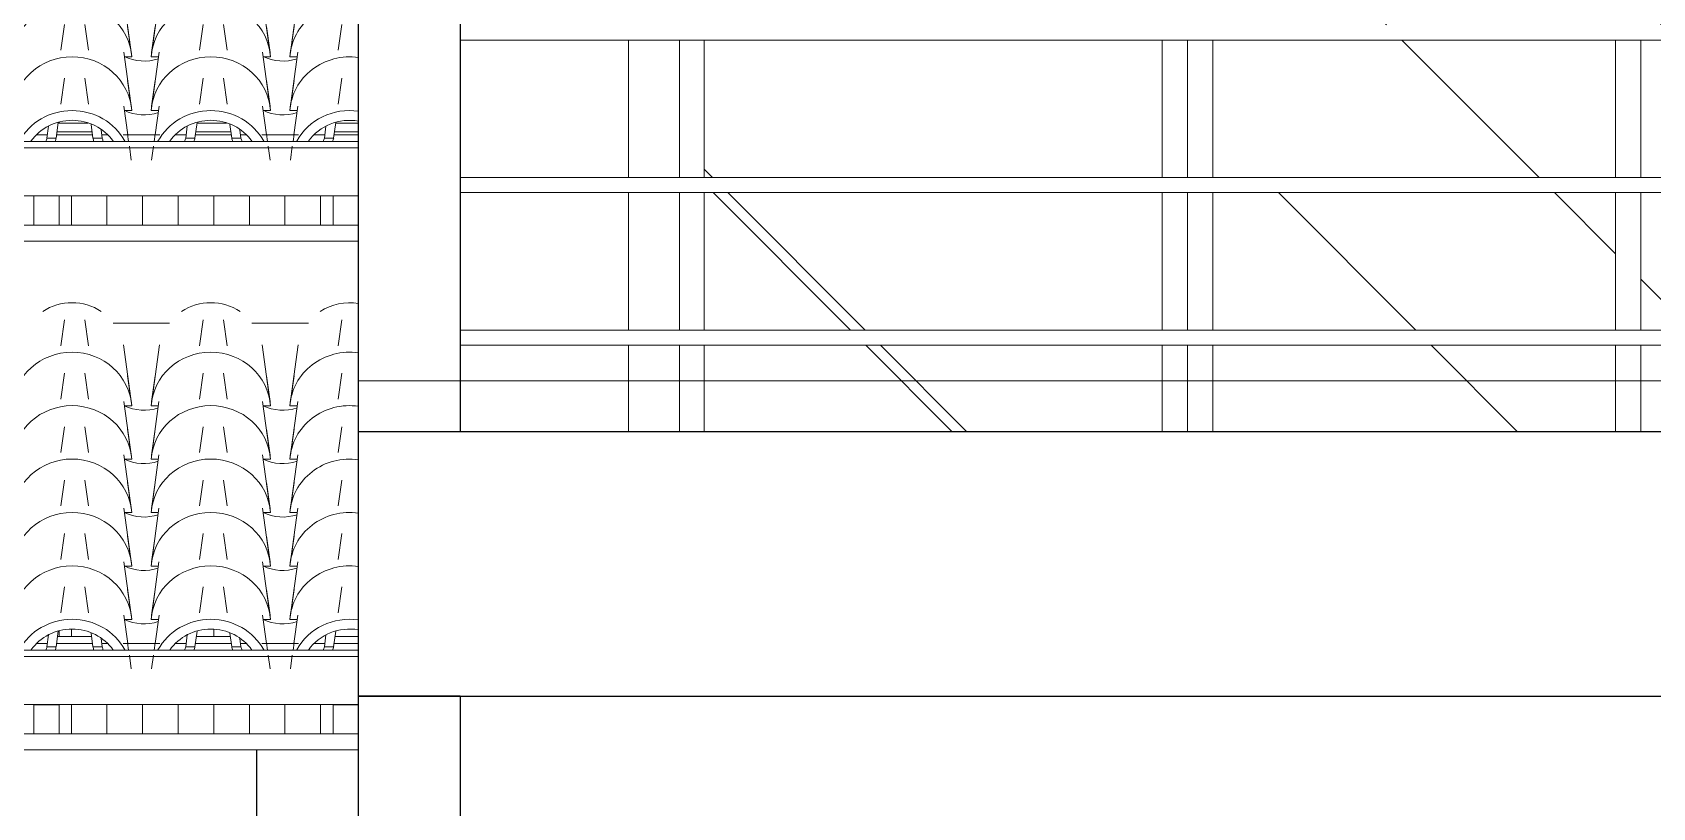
# Model space of a CAD drawing. Header units: millimetres. Extents: x -23755 to 62003, y -3000 to 6760.
# Drawn here: x 36756 to 39941, y 2461 to 3985 of the extents above; entities that cross this region are included whole.
import ezdxf

# ---------------------------------------------------------------- set-up
doc = ezdxf.new("R2010")
doc.units = ezdxf.units.MM
for name, color, linetype, lineweight in [('A-AREA', 32, 'Continuous', 9), ('A-DOOR', 31, 'Continuous', 9), ('A-GLAZ-CURT', 52, 'Continuous', 9), ('A-GLAZ-CWMG', 51, 'Continuous', 9), ('A-ROOF', 132, 'Continuous', 9), ('A-ROOF-OTLN', 132, 'Continuous', 9), ('A-ROOF-PATT', 132, 'Continuous', 9), ('A-WALL', 113, 'Continuous', 25), ('Corrimão', 250, 'Continuous', 25), ('S-COLS', 52, 'Continuous', 25)]:
    doc.layers.add(name, color=color, linetype=linetype, lineweight=lineweight)
pattern_1 = [(135, (4814.6, 3000), (-969.87, 2586.3), [17145, -2286, 5715, -1143]), (135, (3294.4, 3571.5), (1883.16, 266.7), [3429, -377.2, 6858, -857.25]), (135, (4243.1, 3971.55), (-3661.25, 4744.27), [9144, -1600.2, 4572, -1143])]

# ---------------------------------------------------------------- blocks, each defined once
blk = doc.blocks.new('Rectangular Mullion - Ripa-3577161-FACHADA FRONTAL')
at = {"layer": 'A-GLAZ-CWMG'}
for p, q in [((1859.9, 2797.3), (1792.9, 2797.3)), ((2132.7, 2797.3), (2065.7, 2797.3)), ((2384.6, 2797.3), (2338.5, 2797.3))]:
    blk.add_line(p, q, dxfattribs=at)
blk = doc.blocks.new('Rectangular Mullion - Caibro-3577203-FACHADA FRONTAL')
at = {"layer": 'A-GLAZ-CWMG'}
for p, q in [((2334.6, 2663.5), (2334.6, 2606)), ((2384.6, 2663.5), (2334.6, 2663.5)), ((2334.6, 2606), (2384.6, 2606))]:
    blk.add_line(p, q, dxfattribs=at)
blk = doc.blocks.new('Rectangular Mullion - Caibro-V267-FACHADA FRONTAL')
at = {"layer": 'A-GLAZ-CWMG'}
for p, q in [((1796.3, 2797.6), (1796.3, 2808.8)), ((1746.3, 2663.5), (1746.3, 2606)), ((1796.3, 2663.5), (1746.3, 2663.5)), ((1796.3, 2606), (1796.3, 2663.5)), ((1746.3, 2606), (1796.3, 2606))]:
    blk.add_line(p, q, dxfattribs=at)
blk = doc.blocks.new('Rectangular Mullion - Ripa-V268-FACHADA FRONTAL')
at = {"layer": 'A-GLAZ-CWMG'}
for p, q in [((1852.2, 3806.8), (1794.2, 3806.8)), ((2125, 3806.8), (2067, 3806.8)), ((2384.6, 3806.8), (2339.8, 3806.8)), ((1860.9, 3789.5), (1791.8, 3789.5)), ((2133.7, 3789.5), (2064.7, 3789.5)), ((2384.6, 3789.5), (2337.5, 3789.5))]:
    blk.add_line(p, q, dxfattribs=at)
blk = doc.blocks.new('Rectangular Mullion - Caibro-3577387-FACHADA FRONTAL')
at = {"layer": 'A-GLAZ-CWMG'}
for p, q in [((2334.6, 3663.5), (2334.6, 3606)), ((2384.6, 3663.5), (2334.6, 3663.5)), ((2334.6, 3606), (2384.6, 3606))]:
    blk.add_line(p, q, dxfattribs=at)
blk = doc.blocks.new('Rectangular Mullion - Caibro-V291-FACHADA FRONTAL')
at = {"layer": 'A-GLAZ-CWMG'}
for p, q in [((1796.3, 3806.8), (1796.3, 3808.8)), ((1746.3, 3663.5), (1746.3, 3606)), ((1796.3, 3663.5), (1746.3, 3663.5)), ((1796.3, 3606), (1796.3, 3663.5)), ((1746.3, 3606), (1796.3, 3606))]:
    blk.add_line(p, q, dxfattribs=at)
blk = doc.blocks.new('Guarda-corpo - Guarda-corpo-3921231-FACHADA FRONTAL')
at = {"layer": 'Corrimão', "color": 7, "lineweight": 9}
for p, q in [((2584.6, 3970), (7064.6, 3970)), ((2584.6, 3700), (7064.6, 3700)), ((2584.6, 3670), (7064.6, 3670)), ((2584.6, 3400), (7064.6, 3400)), ((2584.6, 3370), (7064.6, 3370))]:
    blk.add_line(p, q, dxfattribs=at)
blk = doc.blocks.new('Porta inclinada - Porta inclinada Larissa-3958697-FACHADA FRONTAL')
at = {"layer": 'A-DOOR'}
h = blk.add_hatch(dxfattribs=at)
h.set_pattern_fill('FP_52', color=256, style=0, pattern_type=2)
h.set_pattern_definition(pattern_1)
h.paths.add_polyline_path([(4064.6, 3200), (4856.3, 3200), (4856.3, 3370), (4064.6, 3370), (4064.6, 3203.9)])
h.paths.add_polyline_path([(4906.3, 3200), (5723, 3200), (5723, 3370), (4906.3, 3370), (4906.3, 3203.9)])
h.paths.add_polyline_path([(5773, 3200), (6563.6, 3200), (6563.6, 3370), (5773, 3370), (5773, 3203.9)])
h.paths.add_polyline_path([(4102.9, 3400), (4856.3, 3400), (4856.3, 3670), (4064.6, 3670), (4064.6, 3400)])
h.paths.add_polyline_path([(6310.9, 3400), (6563.6, 3400), (6563.6, 3670), (5773, 3670), (5773, 3400), (6265.8, 3400)])
h.paths.add_polyline_path([(5139.3, 3400), (5723, 3400), (5723, 3670), (4906.3, 3670), (4906.3, 3400), (5124.3, 3400)])
h.paths.add_polyline_path([(4373.2, 3700), (4856.3, 3700), (4856.3, 3970), (4064.6, 3970), (4064.6, 3700), (4328.2, 3700)])
h.paths.add_polyline_path([(6401, 3700), (6563.6, 3700), (6563.6, 3970), (5773, 3970), (5773, 3700), (6355.9, 3700)])
h.paths.add_polyline_path([(5499.8, 3700), (5723, 3700), (5723, 3970), (4906.3, 3970), (4906.3, 3700), (5454.7, 3700)])
h.paths.add_polyline_path([(4463.3, 4000), (4856.3, 4000), (4856.3, 4270), (4064.6, 4270), (4064.6, 4000), (4418.3, 4000)])
h.paths.add_polyline_path([(6085.6, 4000), (6563.6, 4000), (6563.6, 4024.9), (5951.3, 4270), (5773, 4270), (5773, 4000), (5995.4, 4000)])
h.paths.add_polyline_path([(4906.3, 4000), (5723, 4000), (5723, 4270), (4906.3, 4270), (4906.3, 4016.6)])
h.paths.add_polyline_path([(4463.3, 4300), (4856.3, 4300), (4856.3, 4708.2), (4064.6, 5025.1), (4064.6, 4300), (4283.1, 4300)])
h.paths.add_polyline_path([(5184.3, 4300), (5723, 4300), (5723, 4361.4), (4906.3, 4688.2), (4906.3, 4300), (5094.2, 4300)])
h.paths.add_polyline_path([(5773, 4300), (5876.3, 4300), (5773, 4341.4)])
h.paths.add_polyline_path([(3742.4, 5150), (3752.4, 5150), (3065.6, 5424.9), (3065.6, 5150), (3381.9, 5150)])
h = blk.add_hatch(dxfattribs=at)
h.set_pattern_fill('FP_52', color=256, style=0, pattern_type=2)
h.set_pattern_definition(pattern_1)
h.paths.add_polyline_path([(3064.6, 3200), (3964.6, 3200), (3964.6, 3370), (3064.6, 3370), (3064.6, 3203.9)])
h.paths.add_polyline_path([(3922.6, 3400), (3964.6, 3400), (3964.6, 3670), (3064.6, 3670), (3064.6, 3400), (3877.5, 3400)])
h.paths.add_polyline_path([(3381.9, 3700), (3964.6, 3700), (3964.6, 3970), (3064.6, 3970), (3064.6, 3700), (3336.8, 3700)])
h.paths.add_polyline_path([(3697.3, 4000), (3964.6, 4000), (3964.6, 4270), (3064.6, 4270), (3064.6, 4000), (3652.2, 4000)])
h.paths.add_polyline_path([(3742.4, 4300), (3964.6, 4300), (3964.6, 5050), (3064.6, 5050), (3064.6, 4300), (3652.2, 4300)])
for p, q in [((2915.6, 3700), (2915.6, 3970)), ((3015.6, 3970), (3015.6, 3700)), ((3064.6, 3700), (3064.6, 3970)), ((3964.6, 3970), (3964.6, 3700)), ((4014.6, 3970), (4014.6, 3700)), ((4014.6, 3700), (4014.6, 3970)), ((4064.6, 3700), (4064.6, 3970)), ((4856.3, 3970), (4856.3, 3700)), ((4906.3, 3700), (4906.3, 3970)), ((2915.6, 3400), (2915.6, 3670)), ((3015.6, 3670), (3015.6, 3400)), ((3064.6, 3400), (3064.6, 3670)), ((3964.6, 3670), (3964.6, 3400)), ((4014.6, 3670), (4014.6, 3400)), ((4014.6, 3400), (4014.6, 3670)), ((4064.6, 3400), (4064.6, 3670)), ((4856.3, 3670), (4856.3, 3400)), ((4906.3, 3400), (4906.3, 3670)), ((2915.6, 3200), (2915.6, 3370)), ((3015.6, 3370), (3015.6, 3200)), ((3064.6, 3200), (3064.6, 3370)), ((3964.6, 3370), (3964.6, 3200)), ((4014.6, 3370), (4014.6, 3200)), ((4014.6, 3200), (4014.6, 3370)), ((4064.6, 3200), (4064.6, 3370)), ((4856.3, 3370), (4856.3, 3200)), ((4906.3, 3200), (4906.3, 3370))]:
    blk.add_line(p, q, dxfattribs=at)
blk = doc.blocks.new('COLONIAL BASE - COLONIAL BASE-3578828-FACHADA FRONTAL')
at = {"layer": 'A-GLAZ-CURT'}
for p, q in [((-7702.3, 2895), (-7695.2, 2844.2)), ((-7476.7, 2844.2), (-7469.5, 2895)), ((-7563.9, 2783.5), (-7556.3, 2839.6)), ((-7352.6, 2839.6), (-7345, 2783.5)), ((-7689.8, 2804.2), (-7686.1, 2777.3)), ((-7485.7, 2777.3), (-7481.5, 2808.1)), ((-7686.1, 2777.3), (-7668.1, 2777.3)), ((-7668.1, 2777.3), (-7670, 2793.5)), ((-7563.7, 2785), (-7565.7, 2770.8)), ((-7503.8, 2777.3), (-7500.9, 2800.8)), ((-7503.8, 2777.3), (-7485.7, 2777.3)), ((-7343.2, 2770.8), (-7345.2, 2785)), ((-7567, 2761.1), (-7570.8, 2734.2)), ((-7338, 2734.2), (-7341.8, 2761.1))]:
    blk.add_line(p, q, dxfattribs=at)
for centre, major_axis, start_param, end_param in [((-7454.4, 2718.8), (117.5, 0), 0.484254, 2.657338), ((-7454.4, 2718.8), (97.5, 0), 0.592752, 2.548841), ((-7585.9, 2799.1), (102.8, 0), 3.36491, 3.43477), ((-7585.9, 2799.1), (85.3, 0), 3.411763, 3.497793), ((-7585.9, 2799.1), (85.3, 0), 5.926985, 6.013015), ((-7585.9, 2799.1), (102.8, 0), 5.990008, 6.059868)]:
    blk.add_ellipse(centre, major_axis=major_axis, ratio=0.957826, start_param=start_param, end_param=end_param, dxfattribs=at)
blk = doc.blocks.new('COLONIAL BASE - COLONIAL BASE-V307-FACHADA FRONTAL')
at = {"layer": 'A-GLAZ-CURT'}
for p, q in [((2119.2, 2895), (2126.3, 2844.2)), ((2344.9, 2844.2), (2352, 2895)), ((2257.6, 2783.5), (2265.2, 2839.6)), ((2131.8, 2804.2), (2135.4, 2777.3)), ((2335.8, 2777.3), (2340, 2808.1)), ((2135.4, 2777.3), (2153.4, 2777.3)), ((2153.4, 2777.3), (2151.5, 2793.5)), ((2257.9, 2785), (2255.9, 2770.8)), ((2317.8, 2777.3), (2320.6, 2800.8)), ((2317.8, 2777.3), (2335.8, 2777.3)), ((2254.5, 2761.1), (2250.7, 2734.2))]:
    blk.add_line(p, q, dxfattribs=at)
for centre, major_axis, start_param, end_param in [((2367.1, 2718.8), (117.5, 0), 1.420232, 2.657338), ((2367.1, 2718.8), (97.5, 0), 1.38938, 2.548841), ((2235.6, 2799.1), (102.8, 0), 3.36491, 3.43477), ((2235.6, 2799.1), (85.3, 0), 3.411763, 3.497793), ((2235.6, 2799.1), (85.3, 0), 5.926985, 6.013015), ((2235.6, 2799.1), (102.8, 0), 5.990008, 6.059868)]:
    blk.add_ellipse(centre, major_axis=major_axis, ratio=0.957826, start_param=start_param, end_param=end_param, dxfattribs=at)
blk = doc.blocks.new('COLONIAL BASE - COLONIAL BASE-V294-FACHADA FRONTAL')
at = {"layer": 'A-GLAZ-CURT'}
for p, q in [((-7156.7, 3000), (-7149.6, 2949.2)), ((-6931, 2949.2), (-6923.9, 3000)), ((-7026, 2831), (-7010.7, 2944.6)), ((-6806.9, 2944.6), (-6791.5, 2831)), ((-7018, 2890), (-7025.2, 2839.2)), ((-6792.4, 2839.2), (-6799.5, 2890)), ((-7011.8, 2831), (-7026, 2831)), ((-6791.5, 2831), (-6805.7, 2831))]:
    blk.add_line(p, q, dxfattribs=at)
for centre, major_axis, start_param, end_param in [((-6908.8, 2823.8), (117.5, 0), 0.063873, 3.077719), ((-7040.3, 2904.1), (85.3, 0), 4.243309, 5.049711)]:
    blk.add_ellipse(centre, major_axis=major_axis, ratio=0.957826, start_param=start_param, end_param=end_param, dxfattribs=at)
blk = doc.blocks.new('COLONIAL BASE - COLONIAL BASE-V308-FACHADA FRONTAL')
at = {"layer": 'A-GLAZ-CURT'}
for p, q in [((2119.2, 3000), (2126.3, 2949.2)), ((2344.9, 2949.2), (2352, 3000)), ((2249.9, 2831), (2265.2, 2944.6)), ((2257.9, 2890), (2250.7, 2839.2)), ((2264.1, 2831), (2249.9, 2831))]:
    blk.add_line(p, q, dxfattribs=at)
for centre, major_axis, start_param, end_param in [((2367.1, 2823.8), (117.5, 0), 1.420232, 3.077719), ((2235.6, 2904.1), (85.3, 0), 4.243309, 5.049711)]:
    blk.add_ellipse(centre, major_axis=major_axis, ratio=0.957826, start_param=start_param, end_param=end_param, dxfattribs=at)
blk = doc.blocks.new('COLONIAL BASE - COLONIAL BASE-V295-FACHADA FRONTAL')
at = {"layer": 'A-GLAZ-CURT'}
for p, q in [((-5519.8, 3420), (-5512.6, 3369.2)), ((-5294.1, 3369.2), (-5287, 3420)), ((-5389.1, 3251), (-5372.9, 3371.1)), ((-5170.9, 3371.1), (-5154.6, 3251)), ((-5381.1, 3310), (-5388.3, 3259.2)), ((-5155.5, 3259.2), (-5162.6, 3310)), ((-5374.9, 3251), (-5389.1, 3251)), ((-5154.6, 3251), (-5168.8, 3251))]:
    blk.add_line(p, q, dxfattribs=at)
for centre, major_axis, start_param, end_param in [((-5271.9, 3355.1), (102.8, 0), 0.976784, 2.164808), ((-5271.9, 3243.8), (117.5, 0), 0.063873, 3.077719), ((-5403.4, 3324.1), (85.3, 0), 4.243309, 5.049711)]:
    blk.add_ellipse(centre, major_axis=major_axis, ratio=0.957826, start_param=start_param, end_param=end_param, dxfattribs=at)
blk = doc.blocks.new('COLONIAL BASE - COLONIAL BASE-V310-FACHADA FRONTAL')
at = {"layer": 'A-GLAZ-CURT'}
for p, q in [((2119.2, 3420), (2126.3, 3369.2)), ((2344.9, 3369.2), (2352, 3420)), ((2249.9, 3251), (2266.1, 3371.1)), ((2257.9, 3310), (2250.7, 3259.2)), ((2264.1, 3251), (2249.9, 3251))]:
    blk.add_line(p, q, dxfattribs=at)
for centre, major_axis, start_param, end_param in [((2367.1, 3355.1), (102.8, 0), 1.398521, 2.164808), ((2367.1, 3243.8), (117.5, 0), 1.420232, 3.077719), ((2235.6, 3324.1), (85.3, 0), 4.243309, 5.049711)]:
    blk.add_ellipse(centre, major_axis=major_axis, ratio=0.957826, start_param=start_param, end_param=end_param, dxfattribs=at)
blk = doc.blocks.new('COLONIAL BASE - COLONIAL BASE-4234113-FACHADA FRONTAL')
at = {"layer": 'A-GLAZ-CURT'}
for p, q in [((-7702.3, 3895), (-7695.2, 3844.2)), ((-7476.7, 3844.2), (-7469.5, 3895)), ((-7563.9, 3783.5), (-7556.2, 3840.3)), ((-7352.6, 3840.3), (-7345, 3783.5)), ((-7689.8, 3804.2), (-7686.1, 3777.3)), ((-7668.1, 3777.3), (-7670, 3793.5)), ((-7503.8, 3777.3), (-7500.9, 3800.8)), ((-7485.7, 3777.3), (-7481.5, 3808.1)), ((-7686.1, 3777.3), (-7668.1, 3777.3)), ((-7567, 3761.1), (-7570.8, 3734.2)), ((-7563.7, 3785), (-7565.7, 3770.8)), ((-7503.8, 3777.3), (-7485.7, 3777.3)), ((-7343.2, 3770.8), (-7345.2, 3785)), ((-7338, 3734.2), (-7341.8, 3761.1))]:
    blk.add_line(p, q, dxfattribs=at)
for centre, major_axis, start_param, end_param in [((-7454.4, 3718.8), (117.5, 0), 0.484254, 2.657338), ((-7454.4, 3718.8), (97.5, 0), 0.592752, 2.548841), ((-7585.9, 3799.1), (102.8, 0), 3.36491, 3.43477), ((-7585.9, 3799.1), (85.3, 0), 3.411763, 3.497793), ((-7585.9, 3799.1), (85.3, 0), 5.926985, 6.013015), ((-7585.9, 3799.1), (102.8, 0), 5.990008, 6.059868)]:
    blk.add_ellipse(centre, major_axis=major_axis, ratio=0.957826, start_param=start_param, end_param=end_param, dxfattribs=at)
blk = doc.blocks.new('COLONIAL BASE - COLONIAL BASE-V322-FACHADA FRONTAL')
at = {"layer": 'A-GLAZ-CURT'}
for p, q in [((2119.2, 3895), (2126.3, 3844.2)), ((2344.9, 3844.2), (2352, 3895)), ((2257.6, 3783.5), (2265.3, 3840.3)), ((2131.8, 3804.2), (2135.4, 3777.3)), ((2153.4, 3777.3), (2151.5, 3793.5)), ((2317.8, 3777.3), (2320.6, 3800.8)), ((2335.8, 3777.3), (2340, 3808.1)), ((2135.4, 3777.3), (2153.4, 3777.3)), ((2254.5, 3761.1), (2250.7, 3734.2)), ((2257.9, 3785), (2255.9, 3770.8)), ((2317.8, 3777.3), (2335.8, 3777.3))]:
    blk.add_line(p, q, dxfattribs=at)
for centre, major_axis, start_param, end_param in [((2367.1, 3718.8), (117.5, 0), 1.420232, 2.657338), ((2367.1, 3718.8), (97.5, 0), 1.38938, 2.548841), ((2235.6, 3799.1), (102.8, 0), 3.36491, 3.43477), ((2235.6, 3799.1), (85.3, 0), 3.411763, 3.497793), ((2235.6, 3799.1), (85.3, 0), 5.926985, 6.013015), ((2235.6, 3799.1), (102.8, 0), 5.990008, 6.059868)]:
    blk.add_ellipse(centre, major_axis=major_axis, ratio=0.957826, start_param=start_param, end_param=end_param, dxfattribs=at)
blk = doc.blocks.new('COLONIAL BASE - COLONIAL BASE-V311-FACHADA FRONTAL')
at = {"layer": 'A-GLAZ-CURT'}
for p, q in [((-7156.7, 4000.7), (-7149.6, 3949.8)), ((-6931, 3949.8), (-6923.9, 4000.7)), ((-7026, 3831.6), (-7010.6, 3946)), ((-6807, 3946), (-6791.5, 3831.6)), ((-7018, 3890.7), (-7025.2, 3839.9)), ((-6792.4, 3839.9), (-6799.5, 3890.7)), ((-7011.7, 3831.6), (-7026, 3831.6)), ((-6791.5, 3831.6), (-6805.8, 3831.6))]:
    blk.add_line(p, q, dxfattribs=at)
for centre, major_axis, start_param, end_param in [((-6908.8, 3824.4), (117.5, 0), 0.063873, 3.077719), ((-7040.3, 3904.7), (85.3, 0), 4.242096, 5.050923)]:
    blk.add_ellipse(centre, major_axis=major_axis, ratio=0.957826, start_param=start_param, end_param=end_param, dxfattribs=at)
blk = doc.blocks.new('COLONIAL BASE - COLONIAL BASE-V323-FACHADA FRONTAL')
at = {"layer": 'A-GLAZ-CURT'}
for p, q in [((2119.2, 4000.7), (2126.3, 3949.8)), ((2344.9, 3949.8), (2352, 4000.7)), ((2249.9, 3831.6), (2265.3, 3946)), ((2257.9, 3890.7), (2250.7, 3839.9)), ((2264.2, 3831.6), (2249.9, 3831.6))]:
    blk.add_line(p, q, dxfattribs=at)
for centre, major_axis, start_param, end_param in [((2367.1, 3824.4), (117.5, 0), 1.420232, 3.077719), ((2235.6, 3904.7), (85.3, 0), 4.242096, 5.050923)]:
    blk.add_ellipse(centre, major_axis=major_axis, ratio=0.957826, start_param=start_param, end_param=end_param, dxfattribs=at)

msp = doc.modelspace()

# ---------------------------------------------------------------- hatches: boundary and pattern name
at = {"layer": 'A-ROOF-PATT'}
h = msp.add_hatch(dxfattribs=at)
h.set_pattern_fill('FP_43', color=256, style=0, pattern_type=2)
h.set_pattern_definition([(90, (35012.05, 1218.73), (-70, 4e-15), [])])
h.paths.add_polyline_path([(31454.404, 3606.037), (31463.334, 3606.037), (31463.334, 3663.61), (30925.001, 3663.507), (30925.001, 3606.037), (31409.342, 3606.037)])
h.paths.add_polyline_path([(26806.667, 3606.037), (27345.001, 3606.037), (27345.001, 3663.61), (26806.667, 3663.507)])
h.paths.add_polyline_path([(37346.667, 3606.037), (37346.667, 3663.61), (36808.334, 3663.507), (36808.334, 3606.037), (37312.432, 3606.037)])
h.paths.add_polyline_path([(36591.444, 3606.037), (36758.334, 3606.037), (36758.334, 3663.61), (36220.001, 3663.507), (36220.001, 3606.037), (36411.197, 3606.037)])
h.paths.add_polyline_path([(27395.001, 3606.037), (27933.334, 3606.037), (27933.334, 3663.61), (27395.001, 3663.507)])
h.paths.add_polyline_path([(36050.703, 3606.037), (36170.001, 3606.037), (36170.001, 3663.61), (35631.667, 3663.507), (35631.667, 3606.037), (35870.456, 3606.037)])
h.paths.add_polyline_path([(27983.334, 3606.037), (28521.667, 3606.037), (28521.667, 3663.61), (27983.334, 3663.507), (27983.334, 3610.243)])
h.paths.add_polyline_path([(35509.962, 3606.037), (35581.667, 3606.037), (35581.667, 3663.61), (35043.334, 3663.507), (35043.334, 3606.037), (35329.715, 3606.037)])
h.paths.add_polyline_path([(31513.334, 3606.037), (32051.667, 3606.037), (32051.667, 3663.61), (31513.334, 3663.507), (31513.334, 3610.243)])
h.paths.add_polyline_path([(34993.334, 3606.037), (34993.334, 3663.61), (34455.001, 3663.507), (34455.001, 3606.037), (34969.221, 3606.037)])
h.paths.add_polyline_path([(30875.001, 3606.037), (30875.001, 3663.61), (30336.667, 3663.507), (30336.667, 3606.037), (30868.601, 3606.037)])
h.paths.add_polyline_path([(28571.667, 3606.037), (29110.001, 3606.037), (29110.001, 3663.61), (28571.667, 3663.507), (28571.667, 3610.243)])
h.paths.add_polyline_path([(34405.001, 3606.037), (34405.001, 3663.61), (33866.667, 3663.507), (33866.667, 3606.037), (34383.418, 3606.037)])
h.paths.add_polyline_path([(29160.001, 3606.037), (29698.334, 3606.037), (29698.334, 3663.61), (29160.001, 3663.507), (29160.001, 3610.243)])
h.paths.add_polyline_path([(33816.667, 3606.037), (33816.667, 3663.61), (33278.334, 3663.507), (33278.334, 3606.037), (33797.615, 3606.037)])
h.paths.add_polyline_path([(32101.667, 3606.037), (32640.001, 3606.037), (32640.001, 3663.61), (32101.667, 3663.507), (32101.667, 3610.243)])
h.paths.add_polyline_path([(33228.334, 3606.037), (33228.334, 3663.61), (32690.001, 3663.507), (32690.001, 3606.037), (33211.812, 3606.037)])
h.paths.add_polyline_path([(29748.334, 3606.037), (30286.667, 3606.037), (30286.667, 3663.61), (29748.334, 3663.507), (29748.334, 3610.243)])
h.paths.add_polyline_path([(27315.534, 3806.761), (27308.722, 3809.291), (27284.802, 3812.158), (27260.778, 3809.279), (27257.678, 3808.115), (27258.033, 3806.761), (27314.004, 3806.761)])
h.paths.add_polyline_path([(26984.674, 3806.761), (27041.183, 3807.336), (27036.006, 3809.279), (27011.982, 3812.158), (26987.958, 3809.279), (26984.857, 3808.115)])
h = msp.add_hatch(dxfattribs=at)
h.set_pattern_fill('FP_44', color=256, style=0, pattern_type=2)
h.set_pattern_definition([(90, (35012.05, 741.67), (-70, 4e-15), [])])
h.paths.add_polyline_path([(33617.368, 2606.037), (33816.667, 2606.037), (33816.667, 2663.61), (33278.334, 2663.507), (33278.334, 2606.037), (33572.306, 2606.037)])
h.paths.add_polyline_path([(30925.001, 2606.037), (31463.334, 2606.037), (31463.334, 2663.61), (30925.001, 2663.507), (30925.001, 2635.065)])
h.paths.add_polyline_path([(37346.667, 2606.037), (37346.667, 2663.61), (36808.334, 2663.507), (36808.334, 2606.037), (37312.432, 2606.037)])
h.paths.add_polyline_path([(30875.001, 2606.037), (30875.001, 2663.61), (30336.667, 2663.507), (30336.667, 2606.037), (30868.601, 2606.037)])
h.paths.add_polyline_path([(26806.667, 2606.037), (27345.001, 2606.037), (27345.001, 2663.61), (26806.667, 2663.507)])
h.paths.add_polyline_path([(27395.001, 2606.037), (27933.334, 2606.037), (27933.334, 2663.61), (27395.001, 2663.507)])
h.paths.add_polyline_path([(35149.468, 2606.037), (35581.667, 2606.037), (35581.667, 2663.61), (35043.334, 2663.507), (35043.334, 2606.037), (35104.406, 2606.037)])
h.paths.add_polyline_path([(27983.334, 2606.037), (28521.667, 2606.037), (28521.667, 2663.61), (27983.334, 2663.507), (27983.334, 2635.065)])
h.paths.add_polyline_path([(33228.334, 2606.037), (33228.334, 2663.61), (32690.001, 2663.507), (32690.001, 2606.037), (33211.812, 2606.037)])
h.paths.add_polyline_path([(32626.009, 2606.037), (32640.001, 2606.037), (32640.001, 2663.61), (32101.667, 2663.507), (32101.667, 2606.037), (32535.886, 2606.037)])
h.paths.add_polyline_path([(36758.334, 2606.037), (36758.334, 2663.61), (36220.001, 2663.507), (36220.001, 2606.037), (36726.629, 2606.037)])
h.paths.add_polyline_path([(33866.667, 2606.037), (34405.001, 2606.037), (34405.001, 2663.61), (33866.667, 2663.507), (33866.667, 2635.065)])
h.paths.add_polyline_path([(28571.667, 2606.037), (29110.001, 2606.037), (29110.001, 2663.61), (28571.667, 2663.507), (28571.667, 2635.065)])
h.paths.add_polyline_path([(31513.334, 2606.037), (32051.667, 2606.037), (32051.667, 2663.61), (31513.334, 2663.507), (31513.334, 2635.065)])
h.paths.add_polyline_path([(35631.667, 2606.037), (36170.001, 2606.037), (36170.001, 2663.61), (35631.667, 2663.507), (35631.667, 2635.065)])
h.paths.add_polyline_path([(29160.001, 2606.037), (29698.334, 2606.037), (29698.334, 2663.61), (29160.001, 2663.507), (29160.001, 2635.065)])
h.paths.add_polyline_path([(34993.334, 2606.037), (34993.334, 2663.61), (34455.001, 2663.507), (34455.001, 2606.037), (34969.221, 2606.037)])
h.paths.add_polyline_path([(29748.334, 2606.037), (30286.667, 2606.037), (30286.667, 2663.61), (29748.334, 2663.507), (29748.334, 2635.065)])
h.paths.add_polyline_path([(32986.503, 2797.327), (33052.391, 2797.595), (33051.491, 2804.237), (33038.057, 2809.279), (33014.033, 2812.158), (32990.009, 2809.279), (32986.908, 2808.115), (32985.448, 2797.327)])
h.paths.add_polyline_path([(26983.396, 2797.327), (27050.339, 2797.595), (27049.44, 2804.237), (27036.006, 2809.279), (27011.982, 2812.158), (26987.958, 2809.279), (26984.857, 2808.115), (26983.433, 2797.595)])
h.paths.add_polyline_path([(37144.734, 2797.327), (37143.799, 2804.237), (37130.365, 2809.279), (37106.341, 2812.158), (37082.317, 2809.279), (37079.216, 2808.115), (37077.755, 2797.327), (37132.185, 2797.327)])
h.paths.add_polyline_path([(27256.217, 2797.327), (27323.16, 2797.595), (27322.26, 2804.237), (27308.722, 2809.291), (27284.802, 2812.158), (27260.778, 2809.279), (27257.678, 2808.115), (27256.253, 2797.595)])
h.paths.add_polyline_path([(27556.667, 2797.327), (27595.98, 2797.595), (27595.081, 2804.237), (27581.647, 2809.279), (27556.667, 2812.043), (27556.667, 2797.595)])
h.paths.add_polyline_path([(27801.858, 2797.327), (27868.801, 2797.595), (27867.901, 2804.237), (27854.468, 2809.279), (27830.443, 2812.158), (27804.401, 2808.521), (27803.319, 2808.115), (27801.894, 2797.595)])
h.paths.add_polyline_path([(33278.334, 2797.327), (33325.211, 2797.595), (33324.312, 2804.237), (33310.878, 2809.279), (33286.854, 2812.158), (33278.334, 2811.137), (33278.334, 2797.595)])
h.paths.add_polyline_path([(36871.914, 2797.327), (36870.978, 2804.237), (36857.545, 2809.279), (36833.52, 2812.158), (36808.334, 2808.842), (36808.334, 2797.327), (36861.815, 2797.327)])
h.paths.add_polyline_path([(36599.093, 2797.327), (36598.158, 2804.237), (36584.724, 2809.279), (36560.7, 2812.158), (36536.676, 2809.279), (36533.575, 2808.115), (36532.114, 2797.327), (36591.444, 2797.327)])
h.paths.add_polyline_path([(28074.679, 2797.327), (28141.621, 2797.595), (28140.722, 2804.237), (28127.288, 2809.279), (28103.264, 2812.158), (28079.24, 2809.279), (28076.139, 2808.115), (28074.715, 2797.595)])
h.paths.add_polyline_path([(28347.499, 2797.327), (28414.442, 2797.595), (28413.542, 2804.237), (28400.109, 2809.279), (28376.084, 2812.158), (28352.06, 2809.279), (28348.96, 2808.115), (28347.535, 2797.595)])
h.paths.add_polyline_path([(28620.32, 2797.327), (28687.262, 2797.595), (28686.363, 2804.237), (28672.929, 2809.279), (28648.905, 2812.158), (28624.881, 2809.279), (28621.78, 2808.115), (28620.356, 2797.595)])
h.paths.add_polyline_path([(32779.606, 2797.327), (32778.671, 2804.237), (32765.237, 2809.279), (32741.213, 2812.158), (32716.133, 2808.883), (32714.088, 2808.115), (32712.627, 2797.327), (32765.267, 2797.327)])
h.paths.add_polyline_path([(36326.273, 2797.327), (36325.337, 2804.237), (36311.903, 2809.279), (36287.879, 2812.158), (36263.855, 2809.279), (36260.755, 2808.115), (36259.294, 2797.327), (36321.073, 2797.327)])
h.paths.add_polyline_path([(36053.452, 2797.327), (36052.517, 2804.237), (36039.083, 2809.279), (36015.059, 2812.158), (35991.035, 2809.279), (35987.934, 2808.115), (35986.473, 2797.327), (36050.703, 2797.327)])
h.paths.add_polyline_path([(28893.14, 2797.327), (28960.083, 2797.595), (28959.183, 2804.237), (28945.75, 2809.279), (28921.725, 2812.158), (28897.701, 2809.279), (28894.601, 2808.115), (28893.176, 2797.595)])
h.paths.add_polyline_path([(29165.961, 2797.327), (29232.903, 2797.595), (29232.004, 2804.237), (29218.57, 2809.279), (29194.546, 2812.158), (29170.522, 2809.279), (29167.421, 2808.115), (29165.997, 2797.595)])
h.paths.add_polyline_path([(32506.786, 2797.327), (32505.85, 2804.237), (32490.824, 2809.469), (32468.392, 2812.158), (32444.368, 2809.279), (32441.267, 2808.115), (32439.807, 2797.327), (32492.446, 2797.327)])
h.paths.add_polyline_path([(35780.632, 2797.327), (35779.696, 2804.237), (35766.262, 2809.279), (35742.238, 2812.158), (35718.214, 2809.279), (35715.114, 2808.115), (35713.653, 2797.327), (35780.332, 2797.327)])
h.paths.add_polyline_path([(29438.781, 2797.327), (29505.724, 2797.595), (29504.824, 2804.237), (29491.391, 2809.279), (29467.366, 2812.158), (29443.342, 2809.279), (29440.242, 2808.115), (29438.817, 2797.595)])
h.paths.add_polyline_path([(33531.089, 2797.327), (33598.032, 2797.595), (33597.132, 2804.237), (33583.698, 2809.279), (33559.674, 2812.158), (33535.65, 2809.279), (33532.55, 2808.115), (33531.125, 2797.595)])
h.paths.add_polyline_path([(29748.334, 2797.327), (29778.544, 2797.595), (29777.645, 2804.237), (29764.211, 2809.279), (29748.334, 2811.182), (29748.334, 2797.595)])
h.paths.add_polyline_path([(29984.422, 2797.327), (30051.365, 2797.595), (30050.466, 2804.237), (30037.032, 2809.279), (30012.427, 2812.089), (29988.983, 2809.279), (29985.883, 2808.115), (29984.458, 2797.595)])
h.paths.add_polyline_path([(32233.965, 2797.327), (32233.03, 2804.237), (32219.596, 2809.279), (32195.572, 2812.158), (32171.547, 2809.279), (32168.447, 2808.115), (32166.986, 2797.327), (32219.626, 2797.327)])
h.paths.add_polyline_path([(35507.811, 2797.327), (35506.876, 2804.237), (35493.442, 2809.279), (35469.418, 2812.158), (35445.394, 2809.279), (35442.293, 2808.115), (35440.832, 2797.327), (35493.472, 2797.327)])
h.paths.add_polyline_path([(33803.909, 2797.327), (33816.667, 2797.595), (33816.667, 2810.261), (33808.47, 2809.279), (33805.37, 2808.115), (33803.945, 2797.595)])
h.paths.add_polyline_path([(35234.991, 2797.327), (35234.055, 2804.237), (35220.621, 2809.279), (35194.53, 2811.91), (35172.573, 2809.279), (35169.473, 2808.115), (35168.012, 2797.327), (35220.651, 2797.327)])
h.paths.add_polyline_path([(30257.243, 2797.327), (30286.667, 2797.595), (30286.667, 2812.057), (30285.828, 2812.158), (30261.804, 2809.279), (30258.703, 2808.115), (30257.279, 2797.595)])
h.paths.add_polyline_path([(30530.063, 2797.327), (30597.006, 2797.595), (30596.107, 2804.237), (30582.673, 2809.279), (30558.649, 2812.158), (30534.624, 2809.279), (30531.524, 2808.115), (30530.099, 2797.595)])
h.paths.add_polyline_path([(30802.884, 2797.327), (30869.826, 2797.595), (30868.601, 2804.359), (30855.493, 2809.279), (30831.469, 2812.158), (30807.445, 2809.279), (30804.344, 2808.115), (30802.92, 2797.595)])
h.paths.add_polyline_path([(34962.17, 2797.327), (34961.235, 2804.237), (34947.801, 2809.279), (34923.777, 2812.158), (34899.753, 2809.279), (34896.652, 2808.115), (34895.191, 2797.327), (34947.831, 2797.327)])
h.paths.add_polyline_path([(34689.35, 2797.327), (34688.414, 2804.237), (34674.98, 2809.279), (34650.956, 2812.158), (34626.932, 2809.279), (34623.832, 2808.115), (34622.371, 2797.327), (34675.01, 2797.327)])
h.paths.add_polyline_path([(31961.145, 2797.327), (31960.209, 2804.237), (31946.775, 2809.279), (31922.751, 2812.158), (31898.727, 2809.279), (31895.626, 2808.115), (31894.166, 2797.327), (31946.805, 2797.327)])
h.paths.add_polyline_path([(31348.525, 2797.327), (31415.467, 2797.595), (31414.568, 2804.237), (31401.134, 2809.279), (31377.11, 2812.158), (31353.086, 2809.279), (31349.985, 2808.115), (31348.561, 2797.595)])
h.paths.add_polyline_path([(34143.709, 2797.327), (34142.773, 2804.237), (34129.339, 2809.279), (34105.315, 2812.158), (34081.291, 2809.279), (34078.191, 2808.115), (34076.73, 2797.327), (34129.369, 2797.327)])
h.paths.add_polyline_path([(33870.888, 2797.327), (33869.953, 2804.237), (33866.667, 2805.47), (33866.667, 2797.327)])
h.paths.add_polyline_path([(31621.345, 2797.327), (31688.288, 2797.595), (31687.389, 2804.237), (31673.955, 2809.279), (31649.931, 2812.158), (31625.906, 2809.279), (31622.806, 2808.115), (31621.381, 2797.595)])

# ---------------------------------------------------------------- linework, layer by layer
at = {"layer": 'A-AREA'}
for p, q in [((42166.667, 3300), (37396.667, 3300)), ((37596.667, 3300), (37927.667, 3300)), ((38027.667, 3300), (41625.667, 3300))]:
    msp.add_line(p, q, dxfattribs=at)
at = {"layer": 'A-ROOF'}
for p, q in [((26756.667, 3606.037), (37396.667, 3606.037)), ((37396.667, 3574.716), (26756.667, 3574.716)), ((26756.667, 2606.037), (37396.667, 2606.037)), ((37396.667, 2574.716), (26756.667, 2574.716))]:
    msp.add_line(p, q, dxfattribs=at)
at = {"layer": 'A-ROOF-OTLN'}
for p, q in [((37396.667, 3770.822), (26756.667, 3770.822)), ((36784.238, 3783.522), (36763.966, 3783.522)), ((36873.783, 3783.522), (36803.066, 3783.522)), ((36903.075, 3783.522), (36892.63, 3783.522)), ((37006.165, 3783.522), (36933.712, 3783.522)), ((37057.058, 3783.522), (37036.786, 3783.522)), ((37146.604, 3783.522), (37075.886, 3783.522)), ((37175.895, 3783.522), (37165.451, 3783.522)), ((37278.985, 3783.522), (37206.532, 3783.522)), ((37329.879, 3783.522), (37309.607, 3783.522)), ((37396.667, 3783.522), (37348.707, 3783.522)), ((37396.667, 3758.122), (26756.667, 3758.122)), ((37396.667, 3663.61), (26756.667, 3663.61)), ((36914.462, 3413.522), (37025.399, 3413.522)), ((37187.283, 3413.522), (37298.219, 3413.522)), ((36784.238, 2783.522), (36763.966, 2783.522)), ((36873.783, 2783.522), (36803.066, 2783.522)), ((36903.075, 2783.522), (36892.63, 2783.522)), ((37006.165, 2783.522), (36933.712, 2783.522)), ((37057.058, 2783.522), (37036.786, 2783.522)), ((37146.604, 2783.522), (37075.886, 2783.522)), ((37175.895, 2783.522), (37165.451, 2783.522)), ((37278.985, 2783.522), (37206.532, 2783.522)), ((37329.879, 2783.522), (37309.607, 2783.522)), ((37396.667, 2783.522), (37348.707, 2783.522)), ((37396.667, 2770.822), (26756.667, 2770.822)), ((37396.667, 2758.122), (26756.667, 2758.122)), ((37396.667, 2663.61), (26756.667, 2663.61))]:
    msp.add_line(p, q, dxfattribs=at)
at = {"layer": 'A-WALL'}
for p, q in [((37396.667, 2680), (37396.667, 3200)), ((42076.667, 3200), (37396.667, 3200)), ((37396.667, 2680), (42076.667, 2680))]:
    msp.add_line(p, q, dxfattribs=at)
at = {"layer": 'S-COLS'}
for p, q in [((37396.667, 3200), (37396.667, 6200.904)), ((37596.667, 6120.904), (37596.667, 3200)), ((37596.667, 3200), (37396.667, 3200)), ((37396.667, 200), (37396.667, 2680)), ((37596.667, 2680), (37396.667, 2680)), ((37596.667, 2680), (37596.667, 200)), ((37196.667, 200), (37196.667, 2574.716))]:
    msp.add_line(p, q, dxfattribs=at)

# ---------------------------------------------------------------- block references
at = {"layer": 'A-DOOR'}
msp.add_blockref('Porta inclinada - Porta inclinada Larissa-3958697-FACHADA FRONTAL', (35012.047, 0), dxfattribs=at)
at = {"layer": 'A-GLAZ-CURT'}
for name, p in [('COLONIAL BASE - COLONIAL BASE-V311-FACHADA FRONTAL', (43742.304, 105.667)), ('COLONIAL BASE - COLONIAL BASE-V311-FACHADA FRONTAL', (44015.124, 105.667)), ('COLONIAL BASE - COLONIAL BASE-V323-FACHADA FRONTAL', (35012.047, 105.667)), ('COLONIAL BASE - COLONIAL BASE-V311-FACHADA FRONTAL', (43742.304, 0)), ('COLONIAL BASE - COLONIAL BASE-V311-FACHADA FRONTAL', (44015.124, 0)), ('COLONIAL BASE - COLONIAL BASE-V323-FACHADA FRONTAL', (35012.047, 0)), ('COLONIAL BASE - COLONIAL BASE-4234113-FACHADA FRONTAL', (44287.945, 0)), ('COLONIAL BASE - COLONIAL BASE-4234113-FACHADA FRONTAL', (44560.765, 0)), ('COLONIAL BASE - COLONIAL BASE-V322-FACHADA FRONTAL', (35012.047, 0)), ('COLONIAL BASE - COLONIAL BASE-V295-FACHADA FRONTAL', (42105.38, 0)), ('COLONIAL BASE - COLONIAL BASE-V295-FACHADA FRONTAL', (42378.201, 0)), ('COLONIAL BASE - COLONIAL BASE-V310-FACHADA FRONTAL', (35012.047, 0)), ('COLONIAL BASE - COLONIAL BASE-V294-FACHADA FRONTAL', (43742.304, 315)), ('COLONIAL BASE - COLONIAL BASE-V294-FACHADA FRONTAL', (44015.124, 315)), ('COLONIAL BASE - COLONIAL BASE-V308-FACHADA FRONTAL', (35012.047, 315)), ('COLONIAL BASE - COLONIAL BASE-V294-FACHADA FRONTAL', (43742.304, 210)), ('COLONIAL BASE - COLONIAL BASE-V294-FACHADA FRONTAL', (44015.124, 210)), ('COLONIAL BASE - COLONIAL BASE-V308-FACHADA FRONTAL', (35012.047, 210)), ('COLONIAL BASE - COLONIAL BASE-V294-FACHADA FRONTAL', (43742.304, 105)), ('COLONIAL BASE - COLONIAL BASE-V294-FACHADA FRONTAL', (44015.124, 105)), ('COLONIAL BASE - COLONIAL BASE-V308-FACHADA FRONTAL', (35012.047, 105)), ('COLONIAL BASE - COLONIAL BASE-V294-FACHADA FRONTAL', (43742.304, 0)), ('COLONIAL BASE - COLONIAL BASE-V294-FACHADA FRONTAL', (44015.124, 0)), ('COLONIAL BASE - COLONIAL BASE-V308-FACHADA FRONTAL', (35012.047, 0)), ('COLONIAL BASE - COLONIAL BASE-3578828-FACHADA FRONTAL', (44287.945, 0)), ('COLONIAL BASE - COLONIAL BASE-3578828-FACHADA FRONTAL', (44560.765, 0)), ('COLONIAL BASE - COLONIAL BASE-V307-FACHADA FRONTAL', (35012.047, 0))]:
    msp.add_blockref(name, p, dxfattribs=at)
at = {"layer": 'A-GLAZ-CWMG'}
for name in ['Rectangular Mullion - Ripa-V268-FACHADA FRONTAL', 'Rectangular Mullion - Caibro-V291-FACHADA FRONTAL', 'Rectangular Mullion - Caibro-3577387-FACHADA FRONTAL', 'Rectangular Mullion - Caibro-V267-FACHADA FRONTAL', 'Rectangular Mullion - Ripa-3577161-FACHADA FRONTAL', 'Rectangular Mullion - Caibro-3577203-FACHADA FRONTAL']:
    msp.add_blockref(name, (35012.047, 0), dxfattribs=at)
at = {"layer": 'Corrimão', "color": 7, "lineweight": 9}
msp.add_blockref('Guarda-corpo - Guarda-corpo-3921231-FACHADA FRONTAL', (35012.047, 0), dxfattribs=at)

doc.saveas('drawing.dxf')
